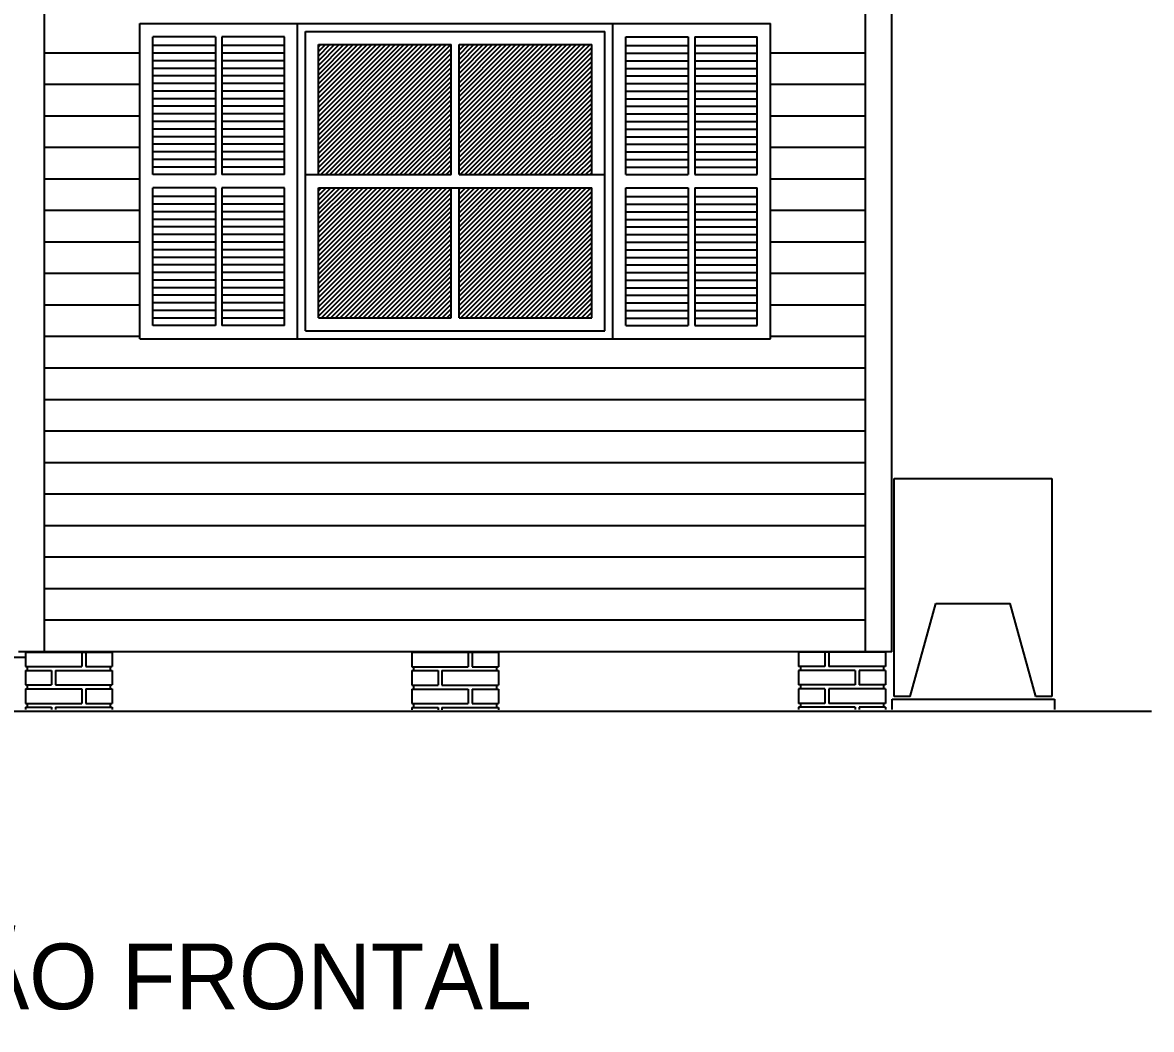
# Model space of a CAD drawing. Extents: x -7 to 295, y -11 to 39.
# Drawn here: x 60.491 to 64.788, y 20.188 to 24.021 of the extents above; entities that cross this region are included whole.
import ezdxf
from ezdxf.enums import TextEntityAlignment as Align

# ---------------------------------------------------------------- set-up
doc = ezdxf.new("R2010")
doc.units = 0
doc.header["$LTSCALE"] = 20
doc.layers.get('0').update_dxf_attribs({"linetype": 'CONTINUOUS'})
for name, color, linetype in [('TELHADO', 1, 'CONTINUOUS'), ('TEXTO', 244, 'CONTINUOUS'), ('VIDROJAN', 252, 'CONTINUOUS'), ('VISTAP', 244, 'CONTINUOUS')]:
    doc.layers.add(name, color=color, linetype=linetype)
doc.styles.add('STYLE1', font='txt')

# ---------------------------------------------------------------- blocks, each defined once
blk = doc.blocks.new('*X3')
at = {"color": 0, "linetype": 'CONTINUOUS'}
for p, q in [((19.1282, -4.0826), (19.6139, -3.5969)), ((19.1282, -4.0649), (19.5962, -3.5969)), ((19.1282, -4.0472), (19.5785, -3.5969)), ((19.1282, -4.0295), (19.5608, -3.5969)), ((19.1282, -4.0119), (19.5431, -3.5969)), ((19.1282, -3.9942), (19.5255, -3.5969)), ((19.1282, -3.9765), (19.5078, -3.5969)), ((19.1282, -3.9588), (19.4901, -3.5969)), ((19.1282, -3.9411), (19.4724, -3.5969)), ((19.1282, -3.9235), (19.4548, -3.5969)), ((19.1282, -3.9058), (19.4371, -3.5969)), ((19.1282, -3.8881), (19.4194, -3.5969)), ((19.1282, -3.8704), (19.4017, -3.5969)), ((19.1282, -3.8528), (19.384, -3.5969)), ((19.1282, -3.8351), (19.3664, -3.5969)), ((19.1282, -3.8174), (19.3487, -3.5969)), ((19.1282, -3.7997), (19.331, -3.5969)), ((19.1282, -3.782), (19.3133, -3.5969)), ((19.1282, -3.7644), (19.2957, -3.5969)), ((19.1282, -3.7467), (19.278, -3.5969)), ((19.1282, -3.729), (19.2603, -3.5969)), ((19.1282, -3.7113), (19.2426, -3.5969)), ((19.1282, -3.6937), (19.2249, -3.5969)), ((19.1282, -3.676), (19.2073, -3.5969)), ((19.1282, -3.6583), (19.1896, -3.5969)), ((19.1282, -3.6406), (19.1719, -3.5969)), ((19.1282, -3.6229), (19.1542, -3.5969)), ((19.1282, -3.6053), (19.1366, -3.5969)), ((19.1365, -4.0919), (19.6315, -3.5969)), ((19.6632, -4.0779), (20.1442, -3.5969)), ((19.6632, -4.0602), (20.1265, -3.5969)), ((19.6632, -4.0425), (20.1088, -3.5969)), ((19.6632, -4.0249), (20.0912, -3.5969)), ((19.6632, -4.0072), (20.0735, -3.5969)), ((19.6632, -3.9895), (20.0558, -3.5969)), ((19.6632, -3.9718), (20.0381, -3.5969)), ((19.6632, -3.9541), (20.0204, -3.5969)), ((19.6632, -3.9365), (20.0028, -3.5969)), ((19.6632, -3.9188), (19.9851, -3.5969)), ((19.6632, -3.9011), (19.9674, -3.5969)), ((19.6632, -3.8834), (19.9497, -3.5969)), ((19.6632, -3.8658), (19.9321, -3.5969)), ((19.6632, -3.8481), (19.9144, -3.5969)), ((19.6632, -3.8304), (19.8967, -3.5969)), ((19.6632, -3.8127), (19.879, -3.5969)), ((19.6632, -3.795), (19.8613, -3.5969)), ((19.6632, -3.7774), (19.8437, -3.5969)), ((19.6632, -3.7597), (19.826, -3.5969)), ((19.6632, -3.742), (19.8083, -3.5969)), ((19.6632, -3.7243), (19.7906, -3.5969)), ((19.6632, -3.7067), (19.773, -3.5969)), ((19.6632, -3.689), (19.7553, -3.5969)), ((19.6632, -3.6713), (19.7376, -3.5969)), ((19.6632, -3.6536), (19.7199, -3.5969)), ((19.6632, -3.636), (19.7022, -3.5969)), ((19.6632, -3.6183), (19.6846, -3.5969)), ((19.6632, -3.6006), (19.6669, -3.5969)), ((19.6669, -4.0919), (20.1619, -3.5969)), ((19.6845, -4.0919), (20.1682, -3.6082)), ((19.1542, -4.0919), (19.6332, -3.6129)), ((19.1719, -4.0919), (19.6332, -3.6306)), ((19.1896, -4.0919), (19.6332, -3.6483)), ((19.7022, -4.0919), (20.1682, -3.6259)), ((19.7199, -4.0919), (20.1682, -3.6436)), ((19.2072, -4.0919), (19.6332, -3.666)), ((19.2249, -4.0919), (19.6332, -3.6836)), ((19.7376, -4.0919), (20.1682, -3.6613)), ((19.7552, -4.0919), (20.1682, -3.679)), ((19.2426, -4.0919), (19.6332, -3.7013)), ((19.2603, -4.0919), (19.6332, -3.719)), ((19.278, -4.0919), (19.6332, -3.7367)), ((19.7729, -4.0919), (20.1682, -3.6966)), ((19.7906, -4.0919), (20.1682, -3.7143)), ((19.8083, -4.0919), (20.1682, -3.732)), ((19.2956, -4.0919), (19.6332, -3.7543)), ((19.3133, -4.0919), (19.6332, -3.772)), ((19.826, -4.0919), (20.1682, -3.7497)), ((19.8436, -4.0919), (20.1682, -3.7673)), ((19.331, -4.0919), (19.6332, -3.7897)), ((19.3487, -4.0919), (19.6332, -3.8074)), ((19.8613, -4.0919), (20.1682, -3.785)), ((19.879, -4.0919), (20.1682, -3.8027)), ((19.8967, -4.0919), (20.1682, -3.8204)), ((19.3663, -4.0919), (19.6332, -3.825)), ((19.384, -4.0919), (19.6332, -3.8427)), ((19.4017, -4.0919), (19.6332, -3.8604)), ((19.9143, -4.0919), (20.1682, -3.8381)), ((19.932, -4.0919), (20.1682, -3.8557)), ((19.4194, -4.0919), (19.6332, -3.8781)), ((19.4371, -4.0919), (19.6332, -3.8958)), ((19.9497, -4.0919), (20.1682, -3.8734)), ((19.9674, -4.0919), (20.1682, -3.8911)), ((19.9851, -4.0919), (20.1682, -3.9088)), ((19.4547, -4.0919), (19.6332, -3.9134)), ((19.4724, -4.0919), (19.6332, -3.9311)), ((19.4901, -4.0919), (19.6332, -3.9488)), ((20.0027, -4.0919), (20.1682, -3.9264)), ((20.0204, -4.0919), (20.1682, -3.9441)), ((19.5078, -4.0919), (19.6332, -3.9665)), ((19.5254, -4.0919), (19.6332, -3.9841)), ((20.0381, -4.0919), (20.1682, -3.9618)), ((20.0558, -4.0919), (20.1682, -3.9795)), ((19.5431, -4.0919), (19.6332, -4.0018)), ((19.5608, -4.0919), (19.6332, -4.0195)), ((19.5785, -4.0919), (19.6332, -4.0372)), ((20.0734, -4.0919), (20.1682, -3.9972)), ((20.0911, -4.0919), (20.1682, -4.0148)), ((20.1088, -4.0919), (20.1682, -4.0325)), ((19.5962, -4.0919), (19.6332, -4.0549)), ((19.6138, -4.0919), (19.6332, -4.0725)), ((20.1265, -4.0919), (20.1682, -4.0502)), ((20.1442, -4.0919), (20.1682, -4.0679)), ((19.6315, -4.0919), (19.6332, -4.0902)), ((20.1618, -4.0919), (20.1682, -4.0855)), ((19.1282, -4.6306), (19.6169, -4.1419)), ((19.1282, -4.6129), (19.5992, -4.1419)), ((19.1282, -4.5952), (19.5815, -4.1419)), ((19.1282, -4.5775), (19.5638, -4.1419)), ((19.1282, -4.5599), (19.5462, -4.1419)), ((19.1282, -4.5422), (19.5285, -4.1419)), ((19.1282, -4.5245), (19.5108, -4.1419)), ((19.1282, -4.5068), (19.4931, -4.1419)), ((19.1282, -4.4891), (19.4754, -4.1419)), ((19.1282, -4.4715), (19.4578, -4.1419)), ((19.1282, -4.4538), (19.4401, -4.1419)), ((19.1282, -4.4361), (19.4224, -4.1419)), ((19.1282, -4.4184), (19.4047, -4.1419)), ((19.1282, -4.4008), (19.3871, -4.1419)), ((19.1282, -4.3831), (19.3694, -4.1419)), ((19.1282, -4.3654), (19.3517, -4.1419)), ((19.1282, -4.3477), (19.334, -4.1419)), ((19.1282, -4.33), (19.3163, -4.1419)), ((19.1282, -4.3124), (19.2987, -4.1419)), ((19.1282, -4.2947), (19.281, -4.1419)), ((19.1282, -4.277), (19.2633, -4.1419)), ((19.1282, -4.2593), (19.2456, -4.1419)), ((19.1282, -4.2417), (19.228, -4.1419)), ((19.1282, -4.224), (19.2103, -4.1419)), ((19.1282, -4.2063), (19.1926, -4.1419)), ((19.1282, -4.1886), (19.1749, -4.1419)), ((19.1282, -4.171), (19.1572, -4.1419)), ((19.1282, -4.1533), (19.1396, -4.1419)), ((19.1395, -4.6369), (19.6332, -4.1432)), ((19.1572, -4.6369), (19.6332, -4.1609)), ((19.6632, -4.1486), (19.6699, -4.1419)), ((19.6632, -4.1663), (19.6876, -4.1419)), ((19.6632, -4.184), (19.7052, -4.1419)), ((19.6632, -4.2016), (19.7229, -4.1419)), ((19.6632, -4.2193), (19.7406, -4.1419)), ((19.6632, -4.237), (19.7583, -4.1419)), ((19.6632, -4.2547), (19.776, -4.1419)), ((19.6632, -4.2723), (19.7936, -4.1419)), ((19.6632, -4.29), (19.8113, -4.1419)), ((19.6632, -4.3077), (19.829, -4.1419)), ((19.6632, -4.3254), (19.8467, -4.1419)), ((19.6632, -4.3431), (19.8643, -4.1419)), ((19.6632, -4.3607), (19.882, -4.1419)), ((19.6632, -4.3784), (19.8997, -4.1419)), ((19.6632, -4.3961), (19.9174, -4.1419)), ((19.6632, -4.4138), (19.9351, -4.1419)), ((19.6632, -4.4314), (19.9527, -4.1419)), ((19.6632, -4.4491), (19.9704, -4.1419)), ((19.6632, -4.4668), (19.9881, -4.1419)), ((19.6632, -4.4845), (20.0058, -4.1419)), ((19.6632, -4.5022), (20.0234, -4.1419)), ((19.6632, -4.5198), (20.0411, -4.1419)), ((19.6632, -4.5375), (20.0588, -4.1419)), ((19.6632, -4.5552), (20.0765, -4.1419)), ((19.6632, -4.5729), (20.0942, -4.1419)), ((19.6632, -4.5905), (20.1118, -4.1419)), ((19.6632, -4.6082), (20.1295, -4.1419)), ((19.6632, -4.6259), (20.1472, -4.1419)), ((19.6699, -4.6369), (20.1649, -4.1419)), ((19.6875, -4.6369), (20.1682, -4.1563)), ((19.1749, -4.6369), (19.6332, -4.1786)), ((19.1926, -4.6369), (19.6332, -4.1963)), ((19.7052, -4.6369), (20.1682, -4.1739)), ((19.7229, -4.6369), (20.1682, -4.1916)), ((19.7406, -4.6369), (20.1682, -4.2093)), ((19.2102, -4.6369), (19.6332, -4.214)), ((19.2279, -4.6369), (19.6332, -4.2316)), ((19.2456, -4.6369), (19.6332, -4.2493)), ((19.7583, -4.6369), (20.1682, -4.227)), ((19.7759, -4.6369), (20.1682, -4.2446)), ((19.2633, -4.6369), (19.6332, -4.267)), ((19.281, -4.6369), (19.6332, -4.2847)), ((19.7936, -4.6369), (20.1682, -4.2623)), ((19.8113, -4.6369), (20.1682, -4.28)), ((19.2986, -4.6369), (19.6332, -4.3023)), ((19.3163, -4.6369), (19.6332, -4.32)), ((19.334, -4.6369), (19.6332, -4.3377)), ((19.829, -4.6369), (20.1682, -4.2977)), ((19.8466, -4.6369), (20.1682, -4.3154)), ((19.8643, -4.6369), (20.1682, -4.333)), ((19.3517, -4.6369), (19.6332, -4.3554)), ((19.3693, -4.6369), (19.6332, -4.3731)), ((19.882, -4.6369), (20.1682, -4.3507)), ((19.8997, -4.6369), (20.1682, -4.3684)), ((19.387, -4.6369), (19.6332, -4.3907)), ((19.4047, -4.6369), (19.6332, -4.4084)), ((19.9174, -4.6369), (20.1682, -4.3861)), ((19.935, -4.6369), (20.1682, -4.4037)), ((19.9527, -4.6369), (20.1682, -4.4214)), ((19.4224, -4.6369), (19.6332, -4.4261)), ((19.4401, -4.6369), (19.6332, -4.4438)), ((19.4577, -4.6369), (19.6332, -4.4614)), ((19.9704, -4.6369), (20.1682, -4.4391)), ((19.9881, -4.6369), (20.1682, -4.4568)), ((19.4754, -4.6369), (19.6332, -4.4791)), ((19.4931, -4.6369), (19.6332, -4.4968)), ((20.0057, -4.6369), (20.1682, -4.4745)), ((20.0234, -4.6369), (20.1682, -4.4921)), ((20.0411, -4.6369), (20.1682, -4.5098)), ((19.5108, -4.6369), (19.6332, -4.5145)), ((19.5284, -4.6369), (19.6332, -4.5322)), ((19.5461, -4.6369), (19.6332, -4.5498)), ((20.0588, -4.6369), (20.1682, -4.5275)), ((20.0765, -4.6369), (20.1682, -4.5452)), ((19.5638, -4.6369), (19.6332, -4.5675)), ((19.5815, -4.6369), (19.6332, -4.5852)), ((20.0941, -4.6369), (20.1682, -4.5628)), ((20.1118, -4.6369), (20.1682, -4.5805)), ((19.5992, -4.6369), (19.6332, -4.6029)), ((19.6168, -4.6369), (19.6332, -4.6205)), ((20.1295, -4.6369), (20.1682, -4.5982)), ((20.1472, -4.6369), (20.1682, -4.6159)), ((20.1648, -4.6369), (20.1682, -4.6336))]:
    blk.add_line(p, q, dxfattribs=at)

msp = doc.modelspace()

# ---------------------------------------------------------------- linework, layer by layer
at = {"layer": 'TELHADO', "color": 244, "linetype": 'CONTINUOUS'}
for p, q in [((61.225, 23.9672), (61.225, 23.4422)), ((61.25, 23.9672), (61.25, 23.4422)), ((63.025, 23.9672), (63.025, 23.4422)), ((63.05, 23.9672), (63.05, 23.4422)), ((61.225, 23.3922), (61.225, 22.8672)), ((61.25, 23.3922), (61.25, 22.8672)), ((63.025, 23.3922), (63.025, 22.8672)), ((63.05, 23.3922), (63.05, 22.8672))]:
    msp.add_line(p, q, dxfattribs=at)
at = {"layer": 'TELHADO', "color": 1, "linetype": 'CONTINUOUS'}
msp.add_line((57.8, 21.6053), (60.5017, 21.6053), dxfattribs=at)
at = {"layer": 'VISTAP', "color": 244}
for p, q in [((63.7, 21.6253), (63.7, 24.6584)), ((63.8, 21.6253), (63.8, 24.6584)), ((60.575, 21.6253), (60.575, 24.2065))]:
    msp.add_line(p, q, dxfattribs=at)
at = {"layer": 'VISTAP', "color": 244, "linetype": 'CONTINUOUS'}
for p, q in [((60.9375, 24.0172), (63.3375, 24.0172)), ((60.9375, 22.8172), (60.9375, 24.0172)), ((61.5375, 22.8172), (61.5375, 24.0172)), ((61.5675, 22.8472), (61.5675, 23.9872)), ((61.5675, 23.9872), (62.7075, 23.9872)), ((62.7075, 22.8472), (62.7075, 23.9872)), ((62.7375, 22.8172), (62.7375, 24.0172)), ((63.3375, 22.8172), (63.3375, 24.0172)), ((60.9875, 23.4422), (60.9875, 23.9672)), ((61.225, 23.9672), (60.9875, 23.9672)), ((61.225, 23.9335), (60.9875, 23.9335)), ((61.4875, 23.9672), (61.25, 23.9672)), ((61.4875, 23.9335), (61.25, 23.9335)), ((61.4875, 23.4422), (61.4875, 23.9672)), ((61.6175, 23.4422), (61.6175, 23.9372)), ((61.6175, 23.9372), (62.1225, 23.9372)), ((62.1225, 23.4422), (62.1225, 23.9372)), ((62.1525, 23.4422), (62.1525, 23.9372)), ((62.1525, 23.9372), (62.6575, 23.9372)), ((62.6575, 23.4422), (62.6575, 23.9372)), ((62.7875, 23.4422), (62.7875, 23.9672)), ((62.7875, 23.9672), (63.025, 23.9672)), ((62.7875, 23.9335), (63.025, 23.9335)), ((63.05, 23.9672), (63.2875, 23.9672)), ((63.05, 23.9335), (63.2875, 23.9335)), ((63.2875, 23.4422), (63.2875, 23.9672)), ((61.225, 23.9046), (60.9875, 23.9046)), ((61.4875, 23.9046), (61.25, 23.9046)), ((62.7875, 23.9046), (63.025, 23.9046)), ((63.05, 23.9046), (63.2875, 23.9046)), ((61.225, 23.8757), (60.9875, 23.8757)), ((61.225, 23.8468), (60.9875, 23.8468)), ((61.4875, 23.8757), (61.25, 23.8757)), ((61.4875, 23.8468), (61.25, 23.8468)), ((62.7875, 23.8757), (63.025, 23.8757)), ((62.7875, 23.8468), (63.025, 23.8468)), ((63.05, 23.8757), (63.2875, 23.8757)), ((63.05, 23.8468), (63.2875, 23.8468)), ((61.225, 23.8179), (60.9875, 23.8179)), ((61.4875, 23.8179), (61.25, 23.8179)), ((62.7875, 23.8179), (63.025, 23.8179)), ((63.05, 23.8179), (63.2875, 23.8179)), ((61.225, 23.789), (60.9875, 23.789)), ((61.225, 23.7601), (60.9875, 23.7601)), ((61.4875, 23.789), (61.25, 23.789)), ((61.4875, 23.7601), (61.25, 23.7601)), ((62.7875, 23.789), (63.025, 23.789)), ((62.7875, 23.7601), (63.025, 23.7601)), ((63.05, 23.789), (63.2875, 23.789)), ((63.05, 23.7601), (63.2875, 23.7601)), ((61.225, 23.7312), (60.9875, 23.7312)), ((61.4875, 23.7312), (61.25, 23.7312)), ((62.7875, 23.7312), (63.025, 23.7312)), ((63.05, 23.7312), (63.2875, 23.7312)), ((61.225, 23.7023), (60.9875, 23.7023)), ((61.4875, 23.7023), (61.25, 23.7023)), ((62.7875, 23.7023), (63.025, 23.7023)), ((63.05, 23.7023), (63.2875, 23.7023)), ((61.225, 23.6734), (60.9875, 23.6734)), ((61.225, 23.6445), (60.9875, 23.6445)), ((61.4875, 23.6734), (61.25, 23.6734)), ((61.4875, 23.6445), (61.25, 23.6445)), ((62.7875, 23.6734), (63.025, 23.6734)), ((62.7875, 23.6445), (63.025, 23.6445)), ((63.05, 23.6734), (63.2875, 23.6734)), ((63.05, 23.6445), (63.2875, 23.6445)), ((61.225, 23.6156), (60.9875, 23.6156)), ((61.4875, 23.6156), (61.25, 23.6156)), ((62.7875, 23.6156), (63.025, 23.6156)), ((63.05, 23.6156), (63.2875, 23.6156)), ((61.225, 23.5867), (60.9875, 23.5867)), ((61.225, 23.5578), (60.9875, 23.5578)), ((61.4875, 23.5867), (61.25, 23.5867)), ((61.4875, 23.5578), (61.25, 23.5578)), ((62.7875, 23.5867), (63.025, 23.5867)), ((62.7875, 23.5578), (63.025, 23.5578)), ((63.05, 23.5867), (63.2875, 23.5867)), ((63.05, 23.5578), (63.2875, 23.5578)), ((61.225, 23.5289), (60.9875, 23.5289)), ((61.4875, 23.5289), (61.25, 23.5289)), ((62.7875, 23.5289), (63.025, 23.5289)), ((63.05, 23.5289), (63.2875, 23.5289)), ((61.225, 23.5), (60.9875, 23.5)), ((61.225, 23.4711), (60.9875, 23.4711)), ((61.4875, 23.5), (61.25, 23.5)), ((61.4875, 23.4711), (61.25, 23.4711)), ((62.7875, 23.5), (63.025, 23.5)), ((62.7875, 23.4711), (63.025, 23.4711)), ((63.05, 23.5), (63.2875, 23.5)), ((63.05, 23.4711), (63.2875, 23.4711)), ((61.225, 23.4422), (60.9875, 23.4422)), ((61.4875, 23.4422), (61.25, 23.4422)), ((61.5675, 23.4422), (62.1225, 23.4422)), ((62.1525, 23.4422), (62.7075, 23.4422)), ((62.7875, 23.4422), (63.025, 23.4422)), ((63.05, 23.4422), (63.2875, 23.4422)), ((60.9875, 22.8672), (60.9875, 23.3922)), ((61.225, 23.3922), (60.9875, 23.3922)), ((61.4875, 23.3922), (61.25, 23.3922)), ((61.4875, 22.8672), (61.4875, 23.3922)), ((61.6175, 23.3922), (62.6575, 23.3922)), ((61.6175, 22.8972), (61.6175, 23.3922)), ((62.1225, 22.8972), (62.1225, 23.3922)), ((62.1525, 22.8972), (62.1525, 23.3922)), ((62.6575, 22.8972), (62.6575, 23.3922)), ((62.7875, 22.8672), (62.7875, 23.3922)), ((62.7875, 23.3922), (63.025, 23.3922)), ((63.05, 23.3922), (63.2875, 23.3922)), ((63.2875, 22.8672), (63.2875, 23.3922)), ((61.225, 23.3585), (60.9875, 23.3585)), ((61.4875, 23.3585), (61.25, 23.3585)), ((62.7875, 23.3585), (63.025, 23.3585)), ((63.05, 23.3585), (63.2875, 23.3585)), ((61.225, 23.3296), (60.9875, 23.3296)), ((61.225, 23.3007), (60.9875, 23.3007)), ((61.4875, 23.3296), (61.25, 23.3296)), ((61.4875, 23.3007), (61.25, 23.3007)), ((62.7875, 23.3296), (63.025, 23.3296)), ((62.7875, 23.3007), (63.025, 23.3007)), ((63.05, 23.3296), (63.2875, 23.3296)), ((63.05, 23.3007), (63.2875, 23.3007)), ((61.225, 23.2718), (60.9875, 23.2718)), ((61.4875, 23.2718), (61.25, 23.2718)), ((62.7875, 23.2718), (63.025, 23.2718)), ((63.05, 23.2718), (63.2875, 23.2718)), ((61.225, 23.2429), (60.9875, 23.2429)), ((61.225, 23.214), (60.9875, 23.214)), ((61.4875, 23.2429), (61.25, 23.2429)), ((61.4875, 23.214), (61.25, 23.214)), ((62.7875, 23.2429), (63.025, 23.2429)), ((62.7875, 23.214), (63.025, 23.214)), ((63.05, 23.2429), (63.2875, 23.2429)), ((63.05, 23.214), (63.2875, 23.214)), ((61.225, 23.1851), (60.9875, 23.1851)), ((61.4875, 23.1851), (61.25, 23.1851)), ((62.7875, 23.1851), (63.025, 23.1851)), ((63.05, 23.1851), (63.2875, 23.1851)), ((61.225, 23.1562), (60.9875, 23.1562)), ((61.225, 23.1273), (60.9875, 23.1273)), ((61.4875, 23.1562), (61.25, 23.1562)), ((61.4875, 23.1273), (61.25, 23.1273)), ((62.7875, 23.1562), (63.025, 23.1562)), ((62.7875, 23.1273), (63.025, 23.1273)), ((63.05, 23.1562), (63.2875, 23.1562)), ((63.05, 23.1273), (63.2875, 23.1273)), ((61.225, 23.0984), (60.9875, 23.0984)), ((61.4875, 23.0984), (61.25, 23.0984)), ((62.7875, 23.0984), (63.025, 23.0984)), ((63.05, 23.0984), (63.2875, 23.0984)), ((61.225, 23.0695), (60.9875, 23.0695)), ((61.225, 23.0406), (60.9875, 23.0406)), ((61.4875, 23.0695), (61.25, 23.0695)), ((61.4875, 23.0406), (61.25, 23.0406)), ((62.7875, 23.0695), (63.025, 23.0695)), ((62.7875, 23.0406), (63.025, 23.0406)), ((63.05, 23.0695), (63.2875, 23.0695)), ((63.05, 23.0406), (63.2875, 23.0406)), ((61.225, 23.0117), (60.9875, 23.0117)), ((61.4875, 23.0117), (61.25, 23.0117)), ((62.7875, 23.0117), (63.025, 23.0117)), ((63.05, 23.0117), (63.2875, 23.0117)), ((61.225, 22.9828), (60.9875, 22.9828)), ((61.225, 22.9539), (60.9875, 22.9539)), ((61.4875, 22.9828), (61.25, 22.9828)), ((61.4875, 22.9539), (61.25, 22.9539)), ((62.7875, 22.9828), (63.025, 22.9828)), ((62.7875, 22.9539), (63.025, 22.9539)), ((63.05, 22.9828), (63.2875, 22.9828)), ((63.05, 22.9539), (63.2875, 22.9539)), ((61.225, 22.925), (60.9875, 22.925)), ((61.4875, 22.925), (61.25, 22.925)), ((62.7875, 22.925), (63.025, 22.925)), ((63.05, 22.925), (63.2875, 22.925)), ((61.225, 22.8961), (60.9875, 22.8961)), ((61.225, 22.8672), (60.9875, 22.8672)), ((61.4875, 22.8961), (61.25, 22.8961)), ((61.4875, 22.8672), (61.25, 22.8672)), ((61.6175, 22.8972), (62.1225, 22.8972)), ((62.1525, 22.8972), (62.6575, 22.8972)), ((62.7875, 22.8961), (63.025, 22.8961)), ((62.7875, 22.8672), (63.025, 22.8672)), ((63.05, 22.8961), (63.2875, 22.8961)), ((63.05, 22.8672), (63.2875, 22.8672)), ((60.9375, 22.8172), (63.3375, 22.8172)), ((61.5675, 22.8472), (62.7075, 22.8472))]:
    msp.add_line(p, q, dxfattribs=at)
at = {"layer": 'VISTAP', "linetype": 'CONTINUOUS'}
for p, q in [((60.9375, 23.9053), (60.575, 23.9053)), ((63.7, 23.9053), (63.3375, 23.9053)), ((60.9375, 23.7853), (60.575, 23.7853)), ((63.7, 23.7853), (63.3375, 23.7853)), ((60.9375, 23.6653), (60.575, 23.6653)), ((63.7, 23.6653), (63.3375, 23.6653)), ((60.9375, 23.5453), (60.575, 23.5453)), ((63.7, 23.5453), (63.3375, 23.5453)), ((60.9375, 23.4253), (60.575, 23.4253)), ((63.7, 23.4253), (63.3375, 23.4253)), ((60.9375, 23.3053), (60.575, 23.3053)), ((63.7, 23.3053), (63.3375, 23.3053)), ((60.9375, 23.1853), (60.575, 23.1853)), ((63.7, 23.1853), (63.3375, 23.1853)), ((60.9375, 23.0653), (60.575, 23.0653)), ((63.7, 23.0653), (63.3375, 23.0653)), ((60.9375, 22.9453), (60.575, 22.9453)), ((63.7, 22.9453), (63.3375, 22.9453)), ((60.9375, 22.8253), (60.575, 22.8253)), ((63.7, 22.8253), (63.3375, 22.8253)), ((63.7, 22.7053), (60.575, 22.7053)), ((63.7, 22.5853), (60.575, 22.5853)), ((63.7, 22.4653), (60.575, 22.4653)), ((63.7, 22.3453), (60.575, 22.3453)), ((63.7, 22.2253), (60.575, 22.2253)), ((63.7, 22.1053), (60.575, 22.1053)), ((63.7, 21.9853), (60.575, 21.9853)), ((63.7, 21.8653), (60.575, 21.8653)), ((63.7, 21.7453), (60.575, 21.7453)), ((63.8, 21.6253), (60.475, 21.6253))]:
    msp.add_line(p, q, dxfattribs=at)
at = {"layer": 'VISTAP', "color": 30, "linetype": 'CONTINUOUS'}
for p, q in [((63.8086, 21.4553), (63.8086, 22.2853)), ((63.8086, 22.2853), (64.4086, 22.2853)), ((64.4086, 22.2853), (64.4086, 21.4553)), ((63.8699, 21.4553), (63.9673, 21.8096)), ((63.9673, 21.8096), (64.2499, 21.8096)), ((64.3472, 21.4553), (64.2499, 21.8096)), ((63.8008, 21.4454), (64.4182, 21.4454)), ((63.8008, 21.4053), (63.8008, 21.4454)), ((63.8699, 21.4553), (63.8086, 21.4553)), ((64.4086, 21.4553), (64.3472, 21.4553)), ((64.4182, 21.4454), (64.4182, 21.4053))]:
    msp.add_line(p, q, dxfattribs=at)
at = {"layer": 'VISTAP'}
for p, q in [((60.5017, 21.6241), (60.5017, 21.5691)), ((60.5017, 21.6241), (60.8317, 21.6241)), ((60.7167, 21.6241), (60.7167, 21.5691)), ((60.7317, 21.6241), (60.7317, 21.5691)), ((60.8317, 21.6241), (60.8317, 21.5691)), ((61.9725, 21.6236), (61.9725, 21.5686)), ((61.9725, 21.6236), (62.3025, 21.6236)), ((62.1875, 21.6236), (62.1875, 21.5686)), ((62.2025, 21.6236), (62.2025, 21.5686)), ((62.3025, 21.6236), (62.3025, 21.5686)), ((63.775, 21.6241), (63.445, 21.6241)), ((63.445, 21.6241), (63.445, 21.5691)), ((63.545, 21.6241), (63.545, 21.5691)), ((63.56, 21.6241), (63.56, 21.5691)), ((63.775, 21.6241), (63.775, 21.5691)), ((60.5017, 21.5691), (60.7167, 21.5691)), ((60.5087, 21.5691), (60.5087, 21.5541)), ((60.7317, 21.5691), (60.8317, 21.5691)), ((60.8247, 21.5691), (60.8247, 21.5541)), ((63.545, 21.5691), (63.445, 21.5691)), ((63.452, 21.5691), (63.452, 21.5541)), ((63.775, 21.5691), (63.56, 21.5691)), ((63.768, 21.5691), (63.768, 21.5541)), ((60.5017, 21.5541), (60.6017, 21.5541)), ((60.5017, 21.5541), (60.5017, 21.4991)), ((60.6017, 21.5541), (60.6017, 21.4991)), ((60.6167, 21.5541), (60.8317, 21.5541)), ((60.6167, 21.5541), (60.6167, 21.4991)), ((60.8317, 21.5541), (60.8317, 21.4991)), ((61.9725, 21.5686), (62.1875, 21.5686)), ((61.9725, 21.5536), (62.0725, 21.5536)), ((61.9725, 21.5536), (61.9725, 21.4986)), ((61.9795, 21.5686), (61.9795, 21.5536)), ((62.0725, 21.5536), (62.0725, 21.4986)), ((62.0875, 21.5536), (62.0875, 21.4986)), ((62.0875, 21.5536), (62.3025, 21.5536)), ((62.2025, 21.5686), (62.3025, 21.5686)), ((62.2955, 21.5686), (62.2955, 21.5536)), ((62.3025, 21.5536), (62.3025, 21.4986)), ((63.66, 21.5541), (63.445, 21.5541)), ((63.445, 21.5541), (63.445, 21.4991)), ((63.66, 21.5541), (63.66, 21.4991)), ((63.775, 21.5541), (63.675, 21.5541)), ((63.675, 21.5541), (63.675, 21.4991)), ((63.775, 21.5541), (63.775, 21.4991)), ((60.5017, 21.4991), (60.6017, 21.4991)), ((60.5017, 21.4841), (60.7167, 21.4841)), ((60.5017, 21.4841), (60.5017, 21.4291)), ((60.5087, 21.4991), (60.5087, 21.4841)), ((60.6167, 21.4991), (60.8317, 21.4991)), ((60.7167, 21.4841), (60.7167, 21.4291)), ((60.7317, 21.4841), (60.8317, 21.4841)), ((60.7317, 21.4841), (60.7317, 21.4291)), ((60.8247, 21.4991), (60.8247, 21.4841)), ((60.8317, 21.4841), (60.8317, 21.4291)), ((61.9725, 21.4986), (62.0725, 21.4986)), ((61.9725, 21.4836), (62.1875, 21.4836)), ((61.9725, 21.4836), (61.9725, 21.4286)), ((61.9795, 21.4986), (61.9795, 21.4836)), ((62.0875, 21.4986), (62.3025, 21.4986)), ((62.1875, 21.4836), (62.1875, 21.4286)), ((62.2025, 21.4836), (62.3025, 21.4836)), ((62.2025, 21.4836), (62.2025, 21.4286)), ((62.2955, 21.4986), (62.2955, 21.4836)), ((62.3025, 21.4836), (62.3025, 21.4286)), ((63.66, 21.4991), (63.445, 21.4991)), ((63.545, 21.4841), (63.445, 21.4841)), ((63.445, 21.4841), (63.445, 21.4291)), ((63.452, 21.4991), (63.452, 21.4841)), ((63.545, 21.4841), (63.545, 21.4291)), ((63.775, 21.4841), (63.56, 21.4841)), ((63.56, 21.4841), (63.56, 21.4291)), ((63.775, 21.4991), (63.675, 21.4991)), ((63.768, 21.4991), (63.768, 21.4841)), ((63.775, 21.4841), (63.775, 21.4291)), ((60.5017, 21.4291), (60.7167, 21.4291)), ((60.5017, 21.4141), (60.6017, 21.4141)), ((60.5017, 21.4141), (60.5017, 21.4053)), ((60.5087, 21.4291), (60.5087, 21.4141)), ((60.6017, 21.4141), (60.6017, 21.4053)), ((60.6167, 21.4141), (60.6167, 21.4053)), ((60.6167, 21.4141), (60.8317, 21.4141)), ((60.7317, 21.4291), (60.8317, 21.4291)), ((60.8247, 21.4291), (60.8247, 21.4141)), ((60.8317, 21.4141), (60.8317, 21.4053)), ((61.9725, 21.4286), (62.1875, 21.4286)), ((61.9725, 21.4136), (62.0725, 21.4136)), ((61.9725, 21.4136), (61.9725, 21.4048)), ((61.9795, 21.4286), (61.9795, 21.4136)), ((62.0725, 21.4136), (62.0725, 21.4048)), ((62.0875, 21.4136), (62.0875, 21.4048)), ((62.0875, 21.4136), (62.3025, 21.4136)), ((62.2025, 21.4286), (62.3025, 21.4286)), ((62.2955, 21.4286), (62.2955, 21.4136)), ((62.3025, 21.4136), (62.3025, 21.4048)), ((63.545, 21.4291), (63.445, 21.4291)), ((63.66, 21.4141), (63.445, 21.4141)), ((63.445, 21.4141), (63.445, 21.4053)), ((63.452, 21.4291), (63.452, 21.4141)), ((63.775, 21.4291), (63.56, 21.4291)), ((63.66, 21.4141), (63.66, 21.4053)), ((63.775, 21.4141), (63.675, 21.4141)), ((63.675, 21.4141), (63.675, 21.4053)), ((63.768, 21.4291), (63.768, 21.4141)), ((63.775, 21.4141), (63.775, 21.4053))]:
    msp.add_line(p, q, dxfattribs=at)
at = {"layer": 'VISTAP', "color": 7}
for p, q in [((58.2006, 21.3994), (63.8399, 21.3994)), ((63.8399, 21.3994), (64.7877, 21.3994))]:
    msp.add_line(p, q, dxfattribs=at)

# ---------------------------------------------------------------- block references
at = {"layer": 'VIDROJAN', "linetype": 'CONTINUOUS'}
msp.add_blockref('*X3', (42.4893, 27.5341), dxfattribs=at)

# ---------------------------------------------------------------- texts
at = {"layer": 'TEXTO', "linetype": 'CONTINUOUS', "style": 'STYLE1'}
msp.add_text('ELEVAÇÃO FRONTAL', height=0.25, dxfattribs=at).set_placement((60.7017, 20.3855), align=Align.MIDDLE)

doc.saveas('drawing.dxf')
